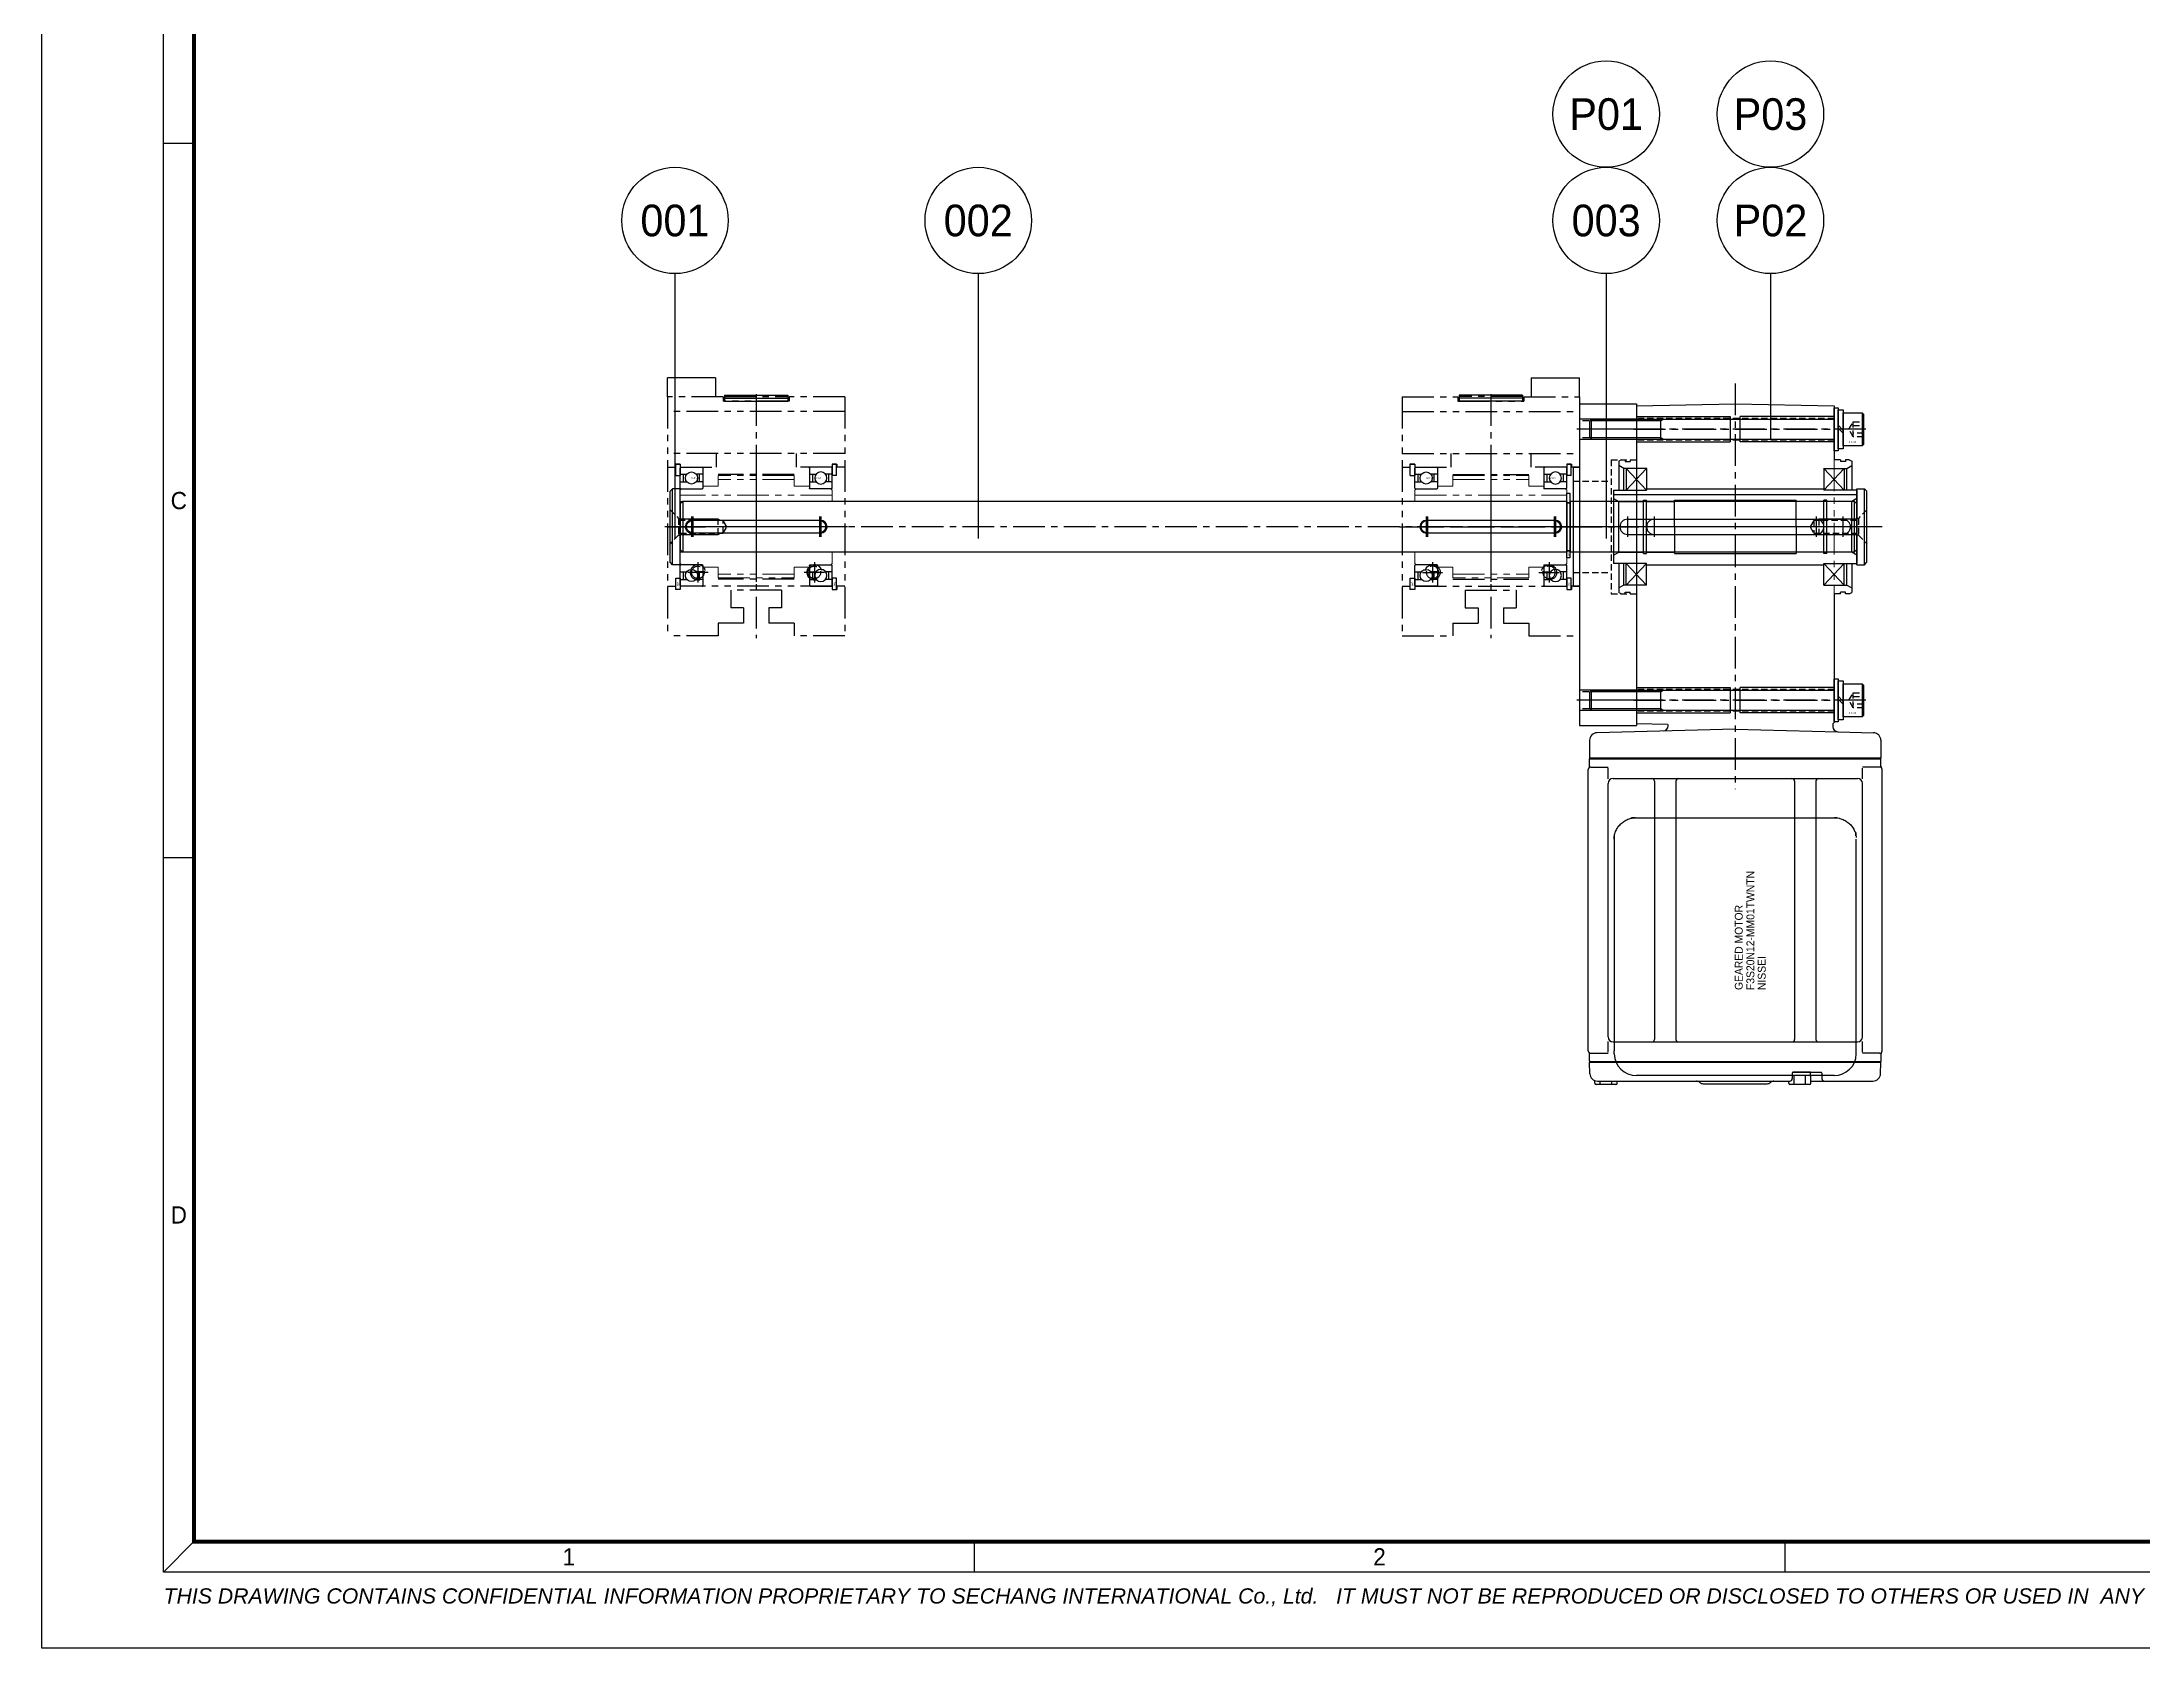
# Model space of a CAD drawing. Header units: inches. Extents: x 0 to 23821, y 0 to 11279.
# Drawn here: x 15020 to 15849, y 1919 to 2553 of the extents above; entities that cross this region are included whole.
import ezdxf
from ezdxf.enums import TextEntityAlignment as Align

# ---------------------------------------------------------------- set-up
doc = ezdxf.new("R2010")
doc.units = ezdxf.units.IN
doc.header["$LTSCALE"] = 10
doc.header["$MEASUREMENT"] = 0
for name, pattern in [('CENTER', [2, 1.25, -0.25, 0.25, -0.25]), ('HIDDEN', [0.375, 0.25, -0.125]), ('PHANTOM', [2.5, 1.25, -0.25, 0.25, -0.25, 0.25, -0.25])]:
    doc.linetypes.add(name, pattern=pattern)
for name, color, linetype in [('11', 1, 'CENTER'), ('22', 2, 'HIDDEN'), ('44', 4, 'Continuous'), ('55', 5, 'Continuous'), ('66', 6, 'PHANTOM'), ('A', 8, 'Continuous'), ('B', 123, 'Continuous'), ('BOM-T', 4, 'Continuous'), ('D', 3, 'Continuous'), ('G', 231, 'Continuous'), ('T', 3, 'Continuous'), ('V', 1, 'Continuous')]:
    doc.layers.add(name, color=color, linetype=linetype)
doc.layers.add('33', color=3, linetype='PHANTOM', lineweight=9)
doc.styles.add('SCI', font='')
doc.styles.get("Standard").update_dxf_attribs({"font": 'arial.ttf'})
doc.styles.get('SCI').set_extended_font_data('Gulim')

# ---------------------------------------------------------------- blocks, each defined once
blk = doc.blocks.new('A$C82e70aa9')
for p, q in [((15, -148.5), (12, -148.5)), ((15, -219), (12, -219))]:
    blk.add_line(p, q)
at = {"color": 2}
for p, q in [((15, -286.5), (12, -289.5)), ((92, -286.5), (92, -289.5)), ((172, -286.5), (172, -289.5))]:
    blk.add_line(p, q, dxfattribs=at)
at = {"color": 1}
blk.add_lwpolyline([(0, 0), (420, 0), (420, -297), (0, -297)], close=True, dxfattribs=at)
at = {"color": 2}
blk.add_lwpolyline([(12, -7.5), (412, -7.5), (412, -289.5), (12, -289.5)], close=True, dxfattribs=at)
at = {"const_width": 0.4}
blk.add_lwpolyline([(15, -10.5), (409, -10.5), (409, -286.5), (15, -286.5)], close=True, dxfattribs=at)
at = {"color": 2, "char_height": 1.7, "attachment_point": 5, "style": 'SCI'}
for s, insert, width in [('C', (13.5, -183.75), 3), ('D', (13.5, -254.25), 3), ('1', (52, -288), 80), ('2', (132, -288), 80)]:
    blk.add_mtext(s, dxfattribs=dict(at, insert=insert, width=width))
at = {"color": 3, "insert": (12, -292), "char_height": 1.5, "width": 400.0238, "attachment_point": 4, "style": 'SCI'}
blk.add_mtext('{\\fArial|b0|i1|c0|p34;THIS DRAWING CONTAINS CONFIDENTIAL INFORMATION PROPRIETARY TO SECHANG INTERNATIONAL Co., Ltd.   IT MUST NOT BE REPRODUCED OR DISCLOSED TO OTHERS OR USED IN  ANY OTHER WAY IN WHOLE OR PART EXCEPT AN AUTHORIZED IN WRITING BY SECHANG INTERNATIONAL Co., Ltd.  }', dxfattribs=at)
blk = doc.blocks.new('A$C42815d0c')
for p, q in [((15, 20.21), (-15, 20.21)), ((-15, 20.21), (-15, 16)), ((15, 18.71), (-15, 18.71)), ((15, 16), (15, 20.21)), ((-29.5, 15), (-30, 14.5)), ((-30, 14.5), (-30, 10)), ((30, 12.5), (-30, 12.5)), ((30, 10), (-30, 10)), ((-21, 15), (-29.5, 15)), ((-21, 16), (-21, 15)), ((-15, 16), (-21, 16)), ((21, 16), (15, 16)), ((21, 15), (21, 16)), ((29.5, 15), (21, 15)), ((30, 14.5), (29.5, 15)), ((30, 14.5), (30, 10)), ((-30, -10), (-30, -14.5)), ((30, -10), (-30, -10)), ((-29.5, -15), (-30, -14.5)), ((-21, -15), (-29.5, -15)), ((-21, -15), (-21, -16)), ((-21, -16), (-15, -16)), ((-15, -16), (-15, -20.21)), ((15, -20.21), (15, -16)), ((15, -16), (21, -16)), ((21, -16), (21, -15)), ((29.5, -15), (21, -15)), ((30, -14.5), (29.5, -15)), ((30, -10), (30, -14.5)), ((15, -18.71), (-15, -18.71)), ((-15, -20.21), (15, -20.21))]:
    blk.add_line(p, q)
at = {"layer": '11'}
for p, q in [((15, 20.69), (-15, 20.69)), ((0, 21.69), (0, -21.69)), ((31, 0), (-31, 0)), ((15, -20.69), (-15, -20.69))]:
    blk.add_line(p, q, dxfattribs=at)
blk = doc.blocks.new('A$C8e7c7d66')
for p, q in [((-4.5, 15.3), (-4.5, 23.2)), ((-4.5, 20.75), (-1.87, 20.75)), ((-4.5, 17.75), (-1.87, 17.75)), ((-4.2, 23.5), (4.2, 23.5)), ((-3.19, 17.75), (-3.19, 20.75)), ((4.5, 20.75), (1.87, 20.75)), ((4.5, 17.75), (1.87, 17.75)), ((3.19, 17.75), (3.19, 20.75)), ((4.5, 23.2), (4.5, 15.3)), ((-4.2, 15), (4.2, 15)), ((-4.5, -23.2), (-4.5, -15.3)), ((4.2, -15), (-4.2, -15)), ((4.5, -15.3), (4.5, -23.2)), ((-4.5, -17.75), (-1.87, -17.75)), ((-4.5, -20.75), (-1.87, -20.75)), ((4.2, -23.5), (-4.2, -23.5)), ((-3.19, -20.75), (-3.19, -17.75)), ((4.5, -17.75), (1.87, -17.75)), ((4.5, -20.75), (1.87, -20.75)), ((3.19, -20.75), (3.19, -17.75))]:
    blk.add_line(p, q)
for centre in [(0, 19.25), (0, -19.25)]:
    blk.add_circle(centre, 2.4)
for centre, start, end in [((-4.2, 23.2), 90, 180), ((4.2, 23.2), 0, 90), ((-4.2, 15.3), 180, 270), ((4.2, 15.3), 270, 0), ((-4.2, -15.3), 90, 180), ((4.2, -15.3), 0, 90), ((-4.2, -23.2), 180, 270), ((4.2, -23.2), 270, 360)]:
    blk.add_arc(centre, 0.3, start, end)
at = {"layer": '11'}
blk.add_line((-5.5, 0), (5.5, 0), dxfattribs=at)
at = {"layer": 'BOM-T', "color": 4}
blk.add_text('6906ZZ', height=0.6, dxfattribs=at).set_placement((0, 18.95))
blk = doc.blocks.new('A$Cf6f6274d')
for p, q in [((-0.88, 45), (-0.88, 49.5)), ((-0.88, 49.5), (0.88, 49.5)), ((-0.88, 45), (0.88, 45)), ((0.88, 49.5), (0.88, 45)), ((-0.88, 0), (-0.88, 4.5)), ((-0.88, 4.5), (0.88, 4.5)), ((0.88, 0), (-0.88, 0)), ((0.88, 4.5), (0.88, 0))]:
    blk.add_line(p, q)
at = {"layer": '11'}
blk.add_line((-1.88, 24.75), (2.03, 24.75), dxfattribs=at)
at = {"layer": 'BOM-T', "color": 4, "style": 'SCI'}
blk.add_text('H47', height=0.6, rotation=90, dxfattribs=at).set_placement((-0.01, 1.45), align=Align.MIDDLE_LEFT)
blk = doc.blocks.new('20170717.11502973')
at = {"layer": '11'}
blk.add_line((25, 1.08), (0, 1.08), dxfattribs=at)
at = {"layer": 'B'}
for p, q in [((25, 1.7), (0, 1.7)), ((0, 1.7), (0, -0.7)), ((25, 0.5), (0, 0.5)), ((25, 1.7), (25, -0.7)), ((25, -0.7), (0, -0.7))]:
    blk.add_line(p, q, dxfattribs=at)
blk = doc.blocks.new('A$C79ba1823')
for p, q in [((-48, 94.3), (-70, 94.3)), ((-70, 94.3), (-70, 0)), ((-48, 94.3), (-48, 92.6)), ((-22, 92.6), (-48, 92.6)), ((0, 94.3), (-22, 94.3)), ((-22, 94.3), (-22, 92.6)), ((0, 94.3), (0, 0)), ((0, 88.5), (-70, 88.5)), ((0, 72), (-70, 72)), ((-70, 66.5), (-66.9, 66.5)), ((-66.9, 67.75), (-66.9, 66.5)), ((-65, 67.75), (-66.9, 67.75)), ((-65, 67.75), (-65, 66.5)), ((-65, 66.5), (-50.8, 66.5)), ((-50.8, 72), (-50.8, 66.5)), ((-19.2, 72), (-19.2, 66.5)), ((-5, 66.5), (-19.2, 66.5)), ((-5, 67.75), (-5, 66.5)), ((-5, 67.75), (-3.1, 67.75)), ((-3.1, 67.75), (-3.1, 66.5)), ((0, 66.5), (-3.1, 66.5)), ((-70, 19.5), (-66.9, 19.5)), ((-66.9, 19.5), (-66.9, 18.25)), ((-65, 18.25), (-66.9, 18.25)), ((-65, 19.5), (-65, 18.25)), ((-5, 19.5), (-65, 19.5)), ((-45.05, 18), (-45.05, 11)), ((-24.95, 18), (-45.05, 18)), ((-24.95, 18), (-24.95, 11)), ((-5, 19.5), (-5, 18.25)), ((-5, 18.25), (-3.1, 18.25)), ((-3.1, 19.5), (-3.1, 18.25)), ((0, 19.5), (-3.1, 19.5)), ((-40, 11), (-45.05, 11)), ((-40, 11), (-40, 5)), ((-30, 11), (-30, 5)), ((-24.95, 11), (-30, 11)), ((-50, 0), (-70, 0)), ((-50, 5), (-50, 0)), ((-40, 5), (-50, 5)), ((-20, 5), (-30, 5)), ((-20, 5), (-20, 0)), ((0, 0), (-20, 0))]:
    blk.add_line(p, q)
for centre in [(-58, 25), (-12, 25)]:
    blk.add_circle(centre, 2.46)
at = {"layer": '11'}
for p, q in [((-35, 95.3), (-35, -1)), ((1, 43), (-71, 43)), ((-54, 25), (-62, 25)), ((-58, 29), (-58, 21)), ((-8, 25), (-16, 25)), ((-12, 29), (-12, 21))]:
    blk.add_line(p, q, dxfattribs=at)
at = {"layer": 'A'}
blk.add_line((-65, 53), (-65, 33), dxfattribs=at)
at = {"layer": 'G'}
for p, q in [((-51, 101.8), (-70, 101.8)), ((-70, 94.3), (-70, 101.8)), ((-51, 101.8), (-51, 94.3))]:
    blk.add_line(p, q, dxfattribs=at)
at = {"layer": 'T'}
for centre in [(-58, 25), (-12, 25)]:
    blk.add_arc(centre, 3, 15, 285, dxfattribs=at)
at = {"xscale": -1, "rotation": 359.9999999999999}
blk.add_blockref('20170717.11502973', (-22.5, 93.3), dxfattribs=at)
at = {"layer": '33'}
blk.add_blockref('A$C42815d0c', (-35, 43), dxfattribs=at)
at = {"layer": '44'}
for name, p in [('A$Cf6f6274d', (-65.88, 18.25)), ('A$C8e7c7d66', (-60.5, 43))]:
    blk.add_blockref(name, p, dxfattribs=at)
at = {"layer": '44', "xscale": -1}
for name, p in [('A$C8e7c7d66', (-9.5, 43)), ('A$Cf6f6274d', (-4.12, 18.25))]:
    blk.add_blockref(name, p, dxfattribs=at)
blk = doc.blocks.new('A$Cc6cff726')
for p, q in [((25, 0), (2.5, 0)), ((2.5, 0), (2.5, -127)), ((25, 0), (25, -127)), ((27.5, -25), (25, -25)), ((27.5, -25), (27.5, -72)), ((27.5, -72), (25, -72)), ((25, -127), (2.5, -127))]:
    blk.add_line(p, q)
at = {"layer": '11'}
for p, q in [((1.5, -10), (26, -10)), ((28.5, -48.5), (1.5, -48.5)), ((1.5, -117), (26, -117))]:
    blk.add_line(p, q, dxfattribs=at)
at = {"layer": '22'}
for p, q in [((2.5, -6.68), (25, -6.68)), ((2.5, -13.32), (25, -13.32)), ((12.5, -22), (2.5, -22)), ((12.5, -22), (12.5, -75)), ((27.5, -30.5), (12.5, -30.5)), ((27.5, -66.5), (12.5, -66.5)), ((12.5, -75), (2.5, -75)), ((2.5, -113.68), (25, -113.68)), ((2.5, -120.32), (25, -120.32))]:
    blk.add_line(p, q, dxfattribs=at)
at = {"layer": 'T'}
for p, q in [((2.5, -6), (25, -6)), ((2.5, -14), (25, -14)), ((2.5, -113), (25, -113)), ((2.5, -121), (25, -121))]:
    blk.add_line(p, q, dxfattribs=at)
blk = doc.blocks.new('A$C347041c7')
for p, q in [((-220.18, 47.1), (-220.18, 54.9)), ((-220.18, 53.3), (-218.88, 53.3)), ((-219.68, 55.4), (-218.7, 55.4)), ((-218.88, 54.38), (-218.88, 0)), ((-215.96, 57.38), (-211.58, 57.49)), ((-211.58, 57.49), (-211.38, 57.5)), ((-211.58, 57.49), (-211.38, 57.3)), ((-211.38, 57.5), (-211.38, 57.3)), ((-211.08, 57.5), (-211.38, 57.33)), ((-211.38, -57.33), (-211.38, 57.33)), ((-211.38, 57.3), (-211.38, -57.3)), ((-210.88, 57.5), (-211.08, 57.5)), ((-211.08, 57.5), (-211.08, -57.5)), ((-210.88, 57.5), (-208.2, 57.5)), ((-207.88, 57), (-207.88, 50.22)), ((-207.48, 50.22), (-203.23, 50.22)), ((-206.88, 58), (-95.88, 58)), ((-201.38, 50.22), (-101.38, 50.22)), ((-99.53, 50.22), (-95.28, 50.22)), ((-94.88, 57), (-94.88, 50.22)), ((-94.55, 57.5), (-91.68, 57.5)), ((-91.68, 57.5), (-91.38, 57.33)), ((-91.68, 57.5), (-91.68, -57.5)), ((-84.3, 57.5), (-91.38, 57.5)), ((-91.38, -57.5), (-91.38, 57.5)), ((-91.38, 57.33), (-91.38, -57.33)), ((-79.87, 0), (-81.3, 54.58)), ((-220.18, 48.7), (-218.88, 48.7)), ((-219.68, 46.6), (-218.88, 46.6)), ((-208.15, 47.8), (-206.91, 47.8)), ((-123.37, 47.8), (-206.91, 47.8)), ((-203.38, 48.22), (-203.38, -48.22)), ((-99.38, 48.22), (-99.38, -48.22)), ((-26.5, 45), (-25.92, 46)), ((-26.5, 45), (-26.5, 43.5)), ((-26.5, 43.5), (-25.8, 43.5)), ((-26.5, 41.5), (-26.5, 39)), ((-26.5, 41.5), (-25.8, 41.5)), ((-14.5, 46), (-25.92, 46)), ((-25.8, 43.5), (-25.8, 41.5)), ((-23, 44), (-24.15, 46)), ((-23, 35), (-23, 44)), ((-23, 44), (-14.5, 44)), ((-23, 43), (-14.5, 43)), ((-23, 35), (-14.5, 43)), ((-14.5, 35), (-23, 43)), ((14.5, 48), (-14.5, 48)), ((-14.5, 35), (-14.5, 48)), ((-11.15, 48), (-10, 46)), ((-10, 46), (-10, 36.15)), ((-10, 46), (10, 46)), ((11.15, 48), (10, 46)), ((10, 46), (10, 36.15)), ((12.8, 48), (12.8, -48)), ((14.5, 48), (14.5, 35)), ((25.92, 46), (14.5, 46)), ((14.5, 44), (23, 44)), ((23, 43), (14.5, 43)), ((23, 35), (14.5, 43)), ((14.5, 35), (23, 43)), ((23, 44), (24.15, 46)), ((23, 34.85), (23, 44)), ((25.8, 43.5), (25.8, 41.5)), ((26.5, 43.5), (25.8, 43.5)), ((26.5, 41.5), (25.8, 41.5)), ((26.5, 45), (25.92, 46)), ((26.5, 45), (26.5, 43.5)), ((26.5, 41.5), (26.5, 39)), ((-216.6, -39), (-216.6, 39)), ((-114.86, 39), (-114.86, -39)), ((-78.03, 26.7), (-77.82, 39)), ((-26.5, 39), (-77.82, 39)), ((-23, 35), (-14.5, 35)), ((-15, 35), (-15, -35)), ((-10.5, 36.15), (-10.5, 35)), ((-10.5, 36.15), (10.5, 36.15)), ((-10.5, 35), (10.5, 35)), ((-10, 35), (-10, 24)), ((10, 35), (10, 24)), ((10.5, 36.15), (10.5, 35)), ((23, 35), (14.5, 35)), ((15, 35), (15, -35)), ((47.82, 39), (26.5, 39)), ((47.82, 39), (48.5, 0)), ((-100.38, 31.88), (-202.38, 31.88)), ((-78.62, 26.5), (-78.23, 26.5)), ((-78.03, 26.7), (-78.23, 26.5)), ((-100.38, 23.41), (-202.38, 23.41)), ((0, 24), (-10.5, 24)), ((-10.5, 24), (-10.5, -24)), ((0, 24), (10.5, 24)), ((10.5, 24), (10.5, -24)), ((-219.88, 12.68), (-219.88, -12.66)), ((-218.88, 0), (-218.88, -21.5)), ((-79.87, 0), (-80.93, -40.45)), ((48.5, 0), (47.82, -39)), ((-220.18, -29.4), (-220.18, -21.6)), ((-220.18, -23.2), (-216.68, -23.2)), ((-219.68, -21.1), (-218.88, -21.1)), ((-215.68, -22.5), (-217.88, -22.5)), ((-216.68, -29.75), (-216.68, -22.5)), ((-215.38, -22.8), (-215.38, -33.89)), ((-215.38, -29.75), (-215.38, -22.8)), ((-100.38, -23.41), (-202.38, -23.41)), ((0, -24), (-10.5, -24)), ((-10, -35), (-10, -24)), ((0, -24), (10.5, -24)), ((10, -35), (10, -24)), ((-220.18, -27.8), (-216.68, -27.8)), ((-219.68, -29.9), (-217.18, -29.9)), ((-218.88, -29.9), (-218.88, -54.38)), ((-216.68, -29.75), (-215.38, -29.75)), ((-100.38, -31.88), (-202.38, -31.88)), ((-215.68, -34.19), (-217.88, -34.19)), ((-80.93, -40.45), (-81.3, -54.58)), ((-77.83, -38.5), (-78.93, -38.5)), ((-77.83, -38.5), (-77.33, -39)), ((-26.5, -39), (-77.33, -39)), ((-26.5, -41.5), (-26.5, -39)), ((-23, -35), (-23, -44)), ((-23, -35), (-14.5, -35)), ((-23, -35), (-14.5, -43)), ((-14.5, -35), (-23, -43)), ((-14.5, -35), (-14.5, -48)), ((-10.5, -36.15), (-10.5, -35)), ((-10.5, -35), (10.5, -35)), ((-10.5, -36.15), (10.5, -36.15)), ((-10, -46), (-10, -36.15)), ((10, -46), (10, -36.15)), ((10.5, -36.15), (10.5, -35)), ((23, -35), (14.5, -35)), ((23, -35), (14.5, -43)), ((14.5, -35), (23, -43)), ((14.5, -48), (14.5, -35)), ((23, -34.85), (23, -44)), ((47.82, -39), (26.5, -39)), ((26.5, -41.5), (26.5, -39)), ((-208.15, -47.8), (-206.91, -47.8)), ((-206.91, -47.8), (-123.37, -47.8)), ((-26.5, -41.5), (-25.8, -41.5)), ((-26.5, -45), (-26.5, -43.5)), ((-26.5, -43.5), (-25.8, -43.5)), ((-26.5, -45), (-25.92, -46)), ((-14.5, -46), (-25.92, -46)), ((-25.8, -43.5), (-25.8, -41.5)), ((-23, -44), (-24.15, -46)), ((-23, -43), (-14.5, -43)), ((-23, -44), (-14.5, -44)), ((14.5, -48), (-14.5, -48)), ((-11.15, -48), (-10, -46)), ((-10, -46), (10, -46)), ((11.15, -48), (10, -46)), ((23, -43), (14.5, -43)), ((14.5, -44), (23, -44)), ((25.92, -46), (14.5, -46)), ((23, -44), (24.15, -46)), ((25.8, -43.5), (25.8, -41.5)), ((26.5, -41.5), (25.8, -41.5)), ((26.5, -43.5), (25.8, -43.5)), ((26.5, -45), (25.92, -46)), ((26.5, -45), (26.5, -43.5)), ((-215.96, -57.38), (-211.58, -57.49)), ((-211.38, -57.3), (-211.58, -57.49)), ((-211.58, -57.49), (-211.38, -57.5)), ((-211.38, -57.5), (-211.38, -57.3)), ((-211.08, -57.5), (-211.38, -57.33)), ((-208.2, -57.5), (-211.08, -57.5)), ((-207.88, -57), (-207.88, -50.22)), ((-207.48, -50.22), (-203.23, -50.22)), ((-206.88, -58), (-95.88, -58)), ((-201.38, -50.22), (-101.38, -50.22)), ((-99.53, -50.22), (-95.28, -50.22)), ((-94.88, -57), (-94.88, -50.22)), ((-94.55, -57.5), (-91.68, -57.5)), ((-91.68, -57.5), (-91.38, -57.33)), ((-84.3, -57.5), (-91.38, -57.5))]:
    blk.add_line(p, q)
for centre, radius, start, end in [((-219.68, 54.9), 0.5, 90, 180), ((-215.88, 54.38), 3, 91.5, 180), ((-208.2, 58.5), 1, 270, 311.40962), ((-206.88, 57), 1, 90, 180), ((-201.38, 48.22), 2, 90, 180), ((-101.38, 48.22), 2, 0, 90), ((-95.88, 57), 1, 0, 90), ((-94.55, 58.5), 1, 228.59038, 270), ((-84.3, 54.5), 3, 1.5, 90), ((-219.68, 47.1), 0.5, 180, 270), ((-207.97, 39.17), 8.63, 91.15389, 181.1092), ((-202.38, 32.88), 1, 180, 270), ((-100.38, 32.88), 1, 270, 0), ((-78.62, 28.5), 2, 181.5, 270), ((-202.38, 22.41), 1, 90, 180), ((-100.38, 22.41), 1, 0, 90), ((-217.88, 12.68), 2, 138.59038, 180), ((-220.88, 15.33), 2, 318.59038, 0), ((-217.88, -12.66), 2, 180, 221.40962), ((-220.88, -15.3), 2, 0, 41.40962), ((-219.68, -21.6), 0.5, 90, 180), ((-217.88, -21.5), 1, 180, 270), ((-215.68, -22.8), 0.3, 0, 90), ((-202.38, -22.41), 1, 180, 270), ((-100.38, -22.41), 1, 270, 0), ((-219.68, -29.4), 0.5, 180, 270), ((-217.18, -29.4), 0.5, 270, 0), ((-202.38, -32.88), 1, 90, 180), ((-100.38, -32.88), 1, 0, 90), ((-217.88, -35.19), 1, 90, 180), ((-207.97, -39.17), 8.63, 178.8908, 268.84611), ((-215.68, -33.89), 0.3, 270, 0), ((-78.93, -40.5), 2, 90, 178.5), ((-201.38, -48.22), 2, 180, 270), ((-101.38, -48.22), 2, 270, 0), ((-215.88, -54.38), 3, 180, 268.5), ((-208.2, -58.5), 1, 48.59038, 90), ((-206.88, -57), 1, 180, 270), ((-95.88, -57), 1, 270, 0), ((-94.55, -58.5), 1, 90, 131.40962), ((-84.3, -54.5), 3, 270, 358.5)]:
    blk.add_arc(centre, radius, start, end)
for points, knots in [([(-123.37, 47.8), (-121.15, 47.76), (-124.45, 47.82), (-121.45, 47.69), (-121.31, 47.52), (-120.3, 47.24), (-119.55, 46.88), (-118.78, 46.43), (-118.08, 45.91), (-117.43, 45.32), (-116.84, 44.66), (-116.31, 43.95), (-115.86, 43.16), (-115.49, 42.4), (-115.2, 41.38), (-115.01, 41.16), (-114.84, 38.01), (-114.95, 42.45), (-114.86, 39)], [0, 0, 0, 0, 0.496423, 1.363487, 2.231535, 3.100955, 3.972324, 4.846129, 5.722755, 6.602462, 7.485371, 8.371475, 9.260623, 10.152542, 11.046855, 11.94308, 12.840665, 13.590304, 13.590304, 13.590304, 13.590304]), ([(-114.86, -39), (-114.9, -41.21), (-114.84, -37.93), (-114.97, -40.96), (-115.14, -41.13), (-115.41, -42.18), (-115.76, -42.95), (-116.19, -43.75), (-116.69, -44.48), (-117.27, -45.16), (-117.91, -45.77), (-118.61, -46.31), (-119.32, -46.77), (-120.25, -47.17), (-120.54, -47.4), (-123.36, -47.85), (-119.04, -47.35), (-122.66, -47.77)], [0, 0, 0, 0, 0.507298, 1.405389, 2.302973, 3.19919, 4.093501, 4.985441, 5.874635, 6.760827, 7.643864, 8.523727, 9.400536, 10.274529, 11.146068, 12.015623, 12.87529, 12.87529, 12.87529, 12.87529])]:
    blk.add_open_spline(points, degree=3, knots=knots)
at = {"layer": '11'}
for p, q in [((0, -58), (0, 58)), ((-68.5, 40), (-68.5, -40)), ((38.5, 40), (38.5, -40)), ((56.55, 0), (-103.66, 0))]:
    blk.add_line(p, q, dxfattribs=at)
at = {"layer": '22'}
for p, q in [((-72.8, -39), (-72.8, 39)), ((-64.2, -39), (-64.2, 39)), ((34.2, -39), (34.2, 39)), ((42.8, -39), (42.8, 39))]:
    blk.add_line(p, q, dxfattribs=at)
at = {"layer": '33'}
for p, q in [((26.5, 39), (-26.5, 39)), ((26.5, -39), (-26.5, -39))]:
    blk.add_line(p, q, dxfattribs=at)
at = {"layer": 'T'}
for p, q in [((-73.5, 39), (-73.5, 2)), ((-63.5, 39), (-63.5, 2)), ((33.5, 39), (33.5, 2)), ((43.5, 39), (43.5, 2)), ((-63.5, 2), (-73.5, 2)), ((43.5, 2), (33.5, 2)), ((-73.5, -2), (-63.5, -2)), ((-73.5, -39), (-73.5, -2)), ((-63.5, -39), (-63.5, -2)), ((33.5, -2), (43.5, -2)), ((33.5, -39), (33.5, -2)), ((43.5, -39), (43.5, -2))]:
    blk.add_line(p, q, dxfattribs=at)
at = {"layer": '44', "style": 'SCI'}
for s, p in [('GEARED MOTOR', (-182.91, -2.96)), ('F3S20N12-MM01TWNTN', (-182.91, -7.55)), ('NISSEI', (-182.91, -12.02))]:
    blk.add_text(s, height=3.125, dxfattribs=at).set_placement(p)
blk = doc.blocks.new('A$C98b997a5')
for p, q in [((-5.5, 25), (-5.5, -25)), ((-0.5, 25), (-0.5, -25))]:
    blk.add_line(p, q)
for centre, start, end in [((-3, 25), 0, 180), ((-3, -25), 180, 0)]:
    blk.add_arc(centre, 2.5, start, end)
at = {"layer": '11'}
for p, q in [((1, 25), (-7, 25)), ((-3, 28.5), (-3, -29)), ((1, -25), (-7, -25))]:
    blk.add_line(p, q, dxfattribs=at)
blk = doc.blocks.new('A$C6a7e4fae')
for p, q in [((13.3, 1.2), (-12.2, 1.2)), ((-12.2, 1.2), (-12.2, 0)), ((-12.2, 0), (13.3, 0)), ((-9.5, 0), (-9.5, 1.2)), ((9.5, 0), (9.5, 1.2)), ((13.3, 0), (13.3, 1.2))]:
    blk.add_line(p, q)
at = {"layer": '11'}
blk.add_line((0, -1), (0, 2.35), dxfattribs=at)
at = {"layer": 'BOM-T', "color": 4, "style": 'SCI'}
blk.add_text('S20', height=0.6, dxfattribs=at).set_placement((-11.58, 0.64), align=Align.MIDDLE_LEFT)
blk = doc.blocks.new('A$C61accbae')
for p, q in [((-15, 0), (-15, -3)), ((-15, 0), (15, 0)), ((15, 0), (15, -3)), ((-15, -3), (-14, -4)), ((-15, -3), (15, -3)), ((-14, -4), (14, -4)), ((14, -4), (15, -3))]:
    blk.add_line(p, q)
at = {"layer": '11'}
blk.add_line((0, -5), (0, 1), dxfattribs=at)
at = {"layer": '22'}
for p, q in [((-3.3, -0.6), (-3.3, 0)), ((3.3, -0.6), (3.3, 0)), ((-3.3, -0.6), (-6.7, -4)), ((3.3, -0.6), (-3.3, -0.6)), ((6.7, -4), (3.3, -0.6))]:
    blk.add_line(p, q, dxfattribs=at)
blk = doc.blocks.new('A$C2a1173b8')
for p, q in [((-5.5, 32), (-5.5, -32)), ((0.5, 32), (0.5, -32))]:
    blk.add_line(p, q)
for centre, start, end in [((-2.5, 32), 0, 180), ((-2.5, -32), 180, 0)]:
    blk.add_arc(centre, 3, start, end)
at = {"layer": '11'}
for p, q in [((-2.5, -36), (-2.5, 36)), ((1.5, 32), (-6.5, 32)), ((1.5, -32), (-6.5, -32))]:
    blk.add_line(p, q, dxfattribs=at)
blk = doc.blocks.new('A$Ca3c98541')
for p, q in [((-465.5, 9), (-464.5, 10)), ((-465.5, -9), (-465.5, 9)), ((-464.5, 10), (-352.4, 10)), ((-464.5, -10), (-464.5, 10)), ((-352.4, -10), (-352.4, 10)), ((-352.4, 9.5), (-351, 9.5)), ((-351, 10), (-2, 10)), ((-351, -10), (-351, 10)), ((-2, 10), (-1, 9)), ((-2, -10), (-2, 10)), ((-1, -9), (-1, 9)), ((-375, 3), (-460, 3)), ((-346.5, 2.5), (-295.5, 2.5)), ((-56.5, 2.5), (-5.5, 2.5)), ((-375, -3), (-460, -3)), ((-346.5, -2.5), (-295.5, -2.5)), ((-56.5, -2.5), (-5.5, -2.5)), ((-465.5, -9), (-464.5, -10)), ((-464.5, -10), (-352.4, -10)), ((-352.4, -9.5), (-351, -9.5)), ((-351, -10), (-2, -10)), ((-2, -10), (-1, -9))]:
    blk.add_line(p, q)
for centre, radius, start, end in [((-460, 0), 3, 90, 270), ((-375, 0), 3, 270, 90), ((-346.5, 0), 2.5, 90, 270), ((-295.5, 0), 2.5, 270, 90), ((-56.5, 0), 2.5, 90, 270), ((-5.5, 0), 2.5, 270, 90)]:
    blk.add_arc(centre, radius, start, end)
at = {"layer": '11'}
for p, q in [((-465, 0), (0, 0)), ((-460, -4), (-460, 4)), ((-375, -4), (-375, 4)), ((-346.5, -4), (-346.5, 4)), ((-295.5, -4), (-295.5, 4)), ((-56.5, -4), (-56.5, 4)), ((-5.5, -4), (-5.5, 4))]:
    blk.add_line(p, q, dxfattribs=at)
at = {"layer": '22'}
for p, q in [((-448.5, 2.46), (-465.5, 2.46)), ((-450.5, -3), (-450.5, 3)), ((-447.08, 0), (-448.5, 2.46)), ((-448.5, -2.46), (-448.5, 2.46)), ((-18, 2.46), (-19.42, 0)), ((-19.42, 0), (-18, -2.46)), ((-1, 2.46), (-18, 2.46)), ((-18, 2.46), (-18, -2.46)), ((-16, 3), (-16, -3)), ((-465.5, -2.46), (-448.5, -2.46)), ((-448.5, -2.46), (-447.08, 0)), ((-18, -2.46), (-1, -2.46))]:
    blk.add_line(p, q, dxfattribs=at)
at = {"layer": 'T'}
for p, q in [((-450.5, 3), (-465.5, 3)), ((-449.56, 2.46), (-450.5, 3)), ((-16, 3), (-16.94, 2.46)), ((-1, 3), (-16, 3)), ((-465.5, -3), (-450.5, -3)), ((-450.5, -3), (-449.56, -2.46)), ((-16.94, -2.46), (-16, -3)), ((-16, -3), (-1, -3))]:
    blk.add_line(p, q, dxfattribs=at)
blk = doc.blocks.new('A$Ce998cf0d')
at = {"xscale": -1, "rotation": 270}
blk.add_blockref('A$C61accbae', (-467, 0), dxfattribs=at)
for name, p, rotation in [('A$Ca3c98541', (-468, 0), 180), ('A$C61accbae', (-2.5, 0), 90)]:
    blk.add_blockref(name, p, dxfattribs=dict(rotation=rotation))
at = {"layer": '44', "xscale": -1, "rotation": 270}
for name, p in [('A$C6a7e4fae', (-117, 0)), ('A$C98b997a5', (-437, 3)), ('A$C98b997a5', (-147, 3))]:
    blk.add_blockref(name, p, dxfattribs=at)
at = {"layer": '44', "rotation": 90}
blk.add_blockref('A$C2a1173b8', (-50.5, 2.5), dxfattribs=at)
blk = doc.blocks.new('A$C3f0a2a12')
for p, q in [((0, -8.5), (0, 8.5)), ((0, 8.5), (1.6, 8.5)), ((1.6, 8.5), (1.6, -8.5)), ((-96.4, 3.32), (-95.72, 4)), ((-96.4, -3.32), (-96.4, 3.32)), ((-95.72, 4), (0, 4)), ((-95.72, -4), (-95.72, 4)), ((-68.4, -4), (-68.4, 4)), ((1.6, -7.7), (1.6, 7.7)), ((1.6, 7.7), (3.6, 7.7)), ((1.6, 1.57), (3.6, -0.43)), ((1.6, 0.43), (3.6, -1.57)), ((3.6, 7.7), (3.6, -7.7)), ((3.6, 6.5), (11.1, 6.5)), ((3.6, -6.5), (3.6, 6.5)), ((11.1, 6.5), (11.6, 6)), ((11.1, 6.5), (11.1, -6.5)), ((11.6, 6), (11.6, -6)), ((-95.72, -4), (-96.4, -3.32)), ((0, -4), (-95.72, -4)), ((3.6, -7.7), (1.6, -7.7)), ((11.1, -6.5), (3.6, -6.5)), ((11.6, -6), (11.1, -6.5)), ((1.6, -8.5), (0, -8.5))]:
    blk.add_line(p, q)
at = {"layer": '11'}
blk.add_line((12.6, 0), (-97.4, 0), dxfattribs=at)
at = {"layer": '22'}
for p, q in [((5.87, 0), (7.6, 3)), ((7.6, -3), (5.87, 0)), ((5.87, 0), (5.87, 0)), ((7.6, 3), (11.6, 3)), ((7.6, -3), (7.6, 3)), ((7.6, 1.5), (11.6, 1.5)), ((11.6, -1.5), (7.6, -1.5)), ((11.6, -3), (7.6, -3))]:
    blk.add_line(p, q, dxfattribs=at)
at = {"layer": 'T'}
for p, q in [((-68.4, 3.32), (-96.4, 3.32)), ((-67.23, 4), (-68.4, 3.32)), ((-68.4, -3.32), (-96.4, -3.32)), ((-67.23, -4), (-68.4, -3.32))]:
    blk.add_line(p, q, dxfattribs=at)
at = {"layer": 'BOM-T', "color": 4}
blk.add_text('M8-100L', height=0.6, rotation=180, dxfattribs=at).set_placement((8.72, -5.03), align=Align.MIDDLE_LEFT)

msp = doc.modelspace()

# ---------------------------------------------------------------- linework, layer by layer
at = {"layer": 'D'}
for p, q in [((15269.8680208, 2461.76109838), (15269.8680208, 2357.14444359)), ((15389.59130201, 2461.76109838), (15389.59130201, 2357.14444359)), ((15637.46238318, 2461.76109838), (15637.46238318, 2357.14444359))]:
    msp.add_line(p, q, dxfattribs=at)
for centre in [(15269.8680208, 2482.76109838), (15389.59130201, 2482.76109838), (15637.46238318, 2482.76109838)]:
    msp.add_circle(centre, 21, dxfattribs=at)
at = {"layer": 'V'}
msp.add_line((15702.3340276, 2461.76109838), (15702.3340276, 2396.24122136), dxfattribs=at)
for centre in [(15637.46238318, 2524.76109838), (15702.3340276, 2524.76109838), (15702.3340276, 2482.76109838)]:
    msp.add_circle(centre, 21, dxfattribs=at)

# ---------------------------------------------------------------- block references
at = {"xscale": 4, "yscale": 4, "zscale": 4}
msp.add_blockref('A$C82e70aa9', (15020, 3107.11632666), dxfattribs=at)
at = {"xscale": -1}
msp.add_blockref('A$Cc6cff726', (15651.92333284, 2410.31477894, -227228.55083111), dxfattribs=at)
msp.add_blockref('A$Ce998cf0d', (15738.92333284, 2361.81477894, -227228.55083111))
at = {"layer": '44'}
for p in [(15727.42333284, 2400.31477894, -227228.55083111), (15727.42333284, 2293.31477894, -227228.55083111)]:
    msp.add_blockref('A$C3f0a2a12', p, dxfattribs=at)
at = {"layer": '55', "rotation": 90.00000000000001}
msp.add_blockref('A$C347041c7', (15688.42333284, 2361.81477894, -227228.55083111), dxfattribs=at)
at = {"layer": '66'}
msp.add_blockref('A$C79ba1823', (15336.92333284, 2318.81477894, -227228.55083111), dxfattribs=at)
at = {"layer": '66', "xscale": -1}
msp.add_blockref('A$C79ba1823', (15556.92333284, 2318.81477894, -227228.55083111), dxfattribs=at)

# ---------------------------------------------------------------- texts
at = {"color": 7, "style": 'SCI'}
for s, p in [('P01', (15637.46238318, 2524.76109838)), ('P03', (15702.3340276, 2524.76109838)), ('001', (15269.8680208, 2482.76109838)), ('002', (15389.59130201, 2482.76109838)), ('003', (15637.46238318, 2482.76109838)), ('P02', (15702.3340276, 2482.76109838))]:
    msp.add_text(s, height=12.5, dxfattribs=at).set_placement(p, align=Align.MIDDLE_CENTER)

doc.saveas('drawing.dxf')
